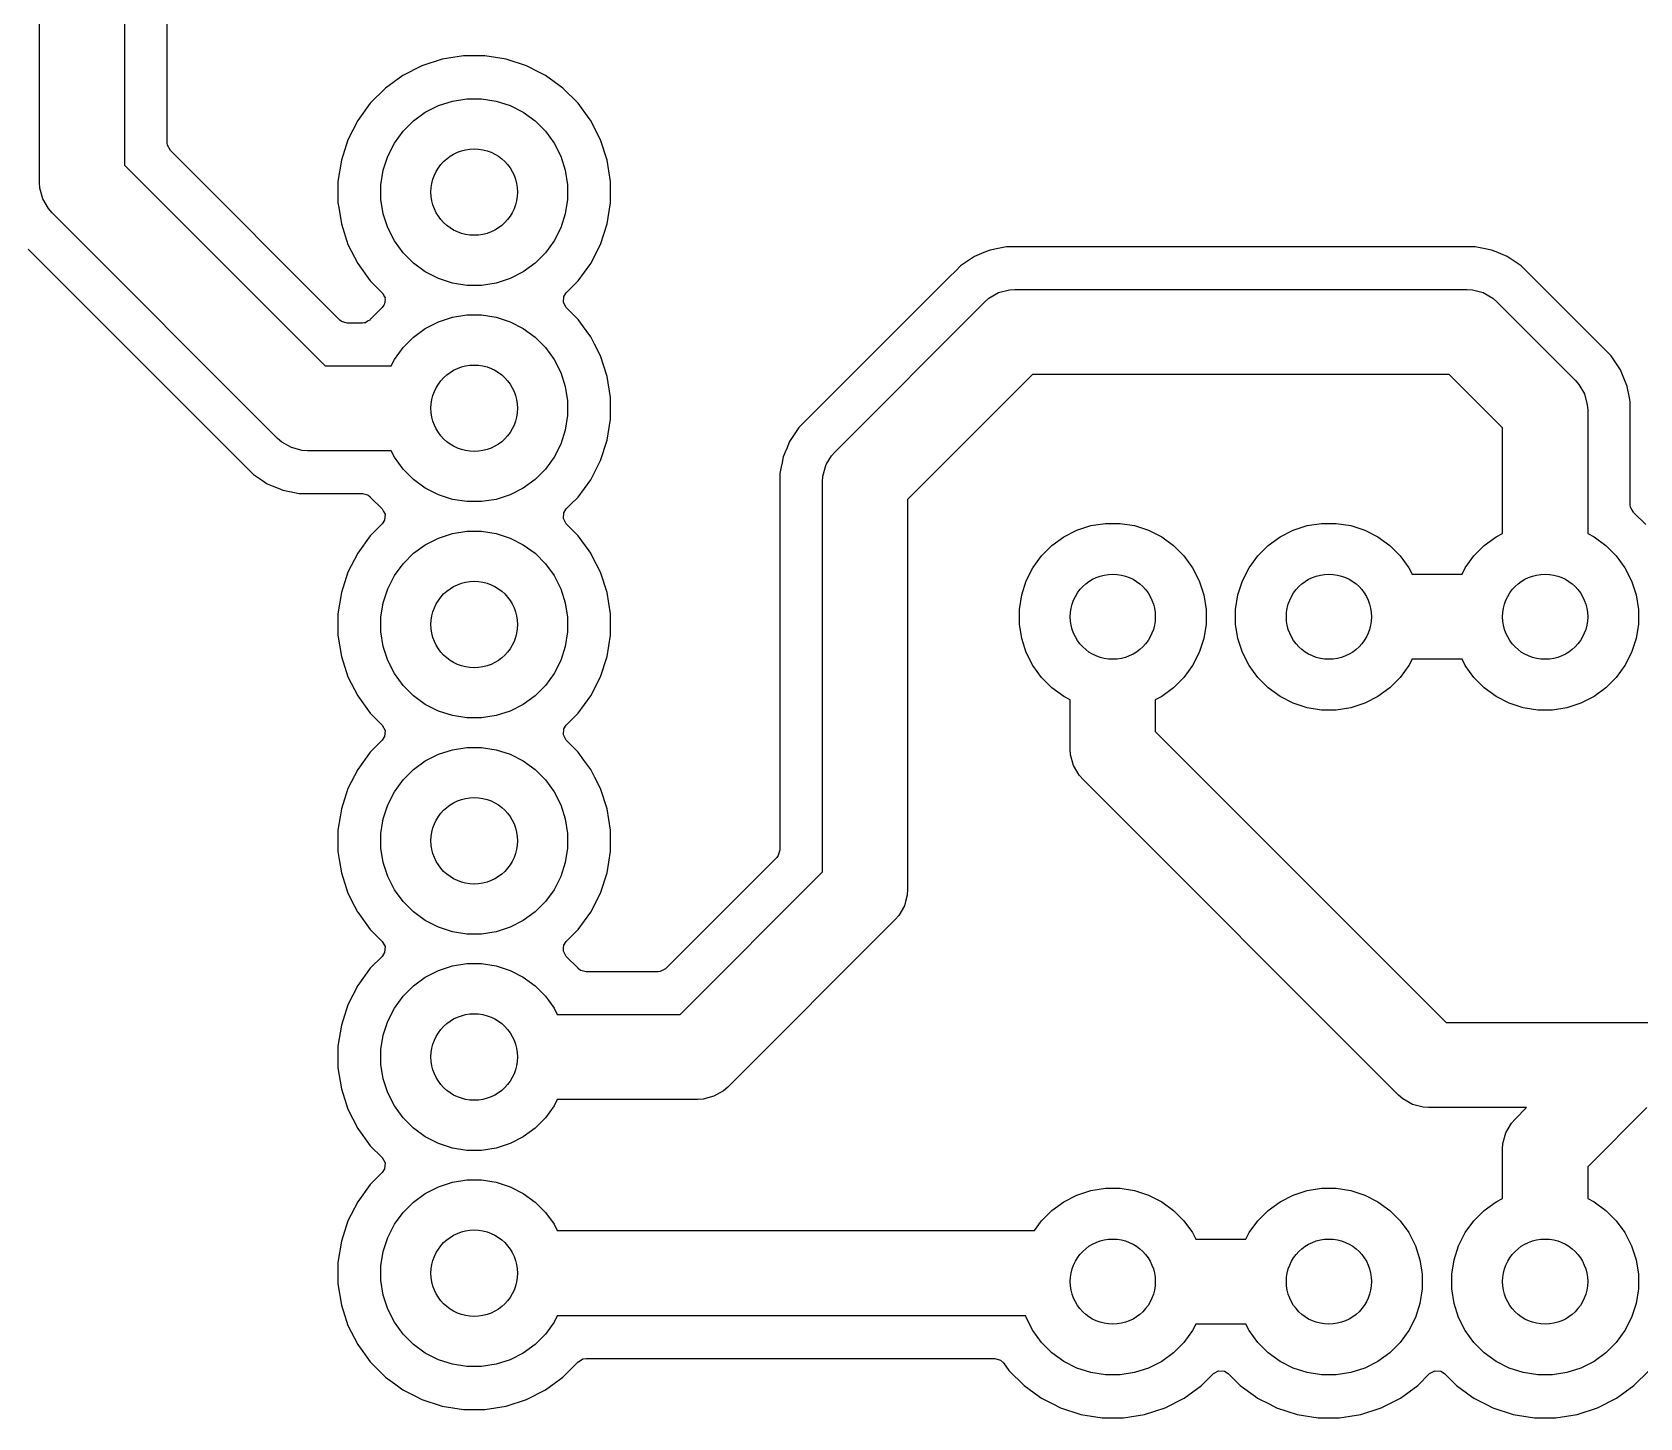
# Model space of a CAD drawing. Extents: x 10 to 287, y -200 to -10.
# Drawn here: x 160.03 to 178.92, y -121.08 to -104.8 of the extents above; entities that cross this region are included whole.
import ezdxf

# ---------------------------------------------------------------- set-up
doc = ezdxf.new("R2010")
doc.units = 0
doc.layers.add('BLACK', color=7, linetype='CONTINUOUS')

msp = doc.modelspace()

# ---------------------------------------------------------------- linework, layer by layer
at = {"layer": 'BLACK', "linetype": 'CONTINUOUS'}
for p, q in [((161.6205, -106.101098), (161.6205, -99.582662)), ((161.12, -100.29688), (161.12, -106.359774)), ((160.12, -106.56688), (160.12, -100.80688)), ((164.612616, -105.19364), (164.388151, -105.308012)), ((164.852214, -105.11579), (164.612616, -105.19364)), ((164.976626, -105.096085), (164.852214, -105.11579)), ((165.101038, -105.07638), (164.976626, -105.096085)), ((165.352962, -105.07638), (165.101038, -105.07638)), ((165.601785, -105.11579), (165.352962, -105.07638)), ((165.841383, -105.19364), (165.601785, -105.11579)), ((165.995747, -105.272293), (165.841383, -105.19364)), ((164.388151, -105.308012), (164.18435, -105.456081)), ((166.065845, -105.30801), (165.995747, -105.272293)), ((166.065847, -105.308011), (166.065845, -105.30801)), ((166.065848, -105.308012), (166.065847, -105.308011)), ((166.269649, -105.456081), (166.065848, -105.308012)), ((164.184345, -105.456085), (164.006205, -105.634225)), ((164.18435, -105.456081), (164.184345, -105.456085)), ((164.97021, -105.607273), (165.140695, -105.580271)), ((165.140695, -105.580271), (165.313305, -105.580271)), ((165.313305, -105.580271), (165.48379, -105.607273)), ((166.269654, -105.456085), (166.269649, -105.456081)), ((166.447794, -105.634225), (166.269654, -105.456085)), ((164.006201, -105.63423), (163.858132, -105.838031)), ((164.006205, -105.634225), (164.006201, -105.63423)), ((164.512607, -105.840433), (164.652252, -105.738976)), ((164.652252, -105.738976), (164.806048, -105.660613)), ((164.806048, -105.660613), (164.97021, -105.607273)), ((165.48379, -105.607273), (165.647952, -105.660613)), ((165.647952, -105.660613), (165.801748, -105.738976)), ((165.801748, -105.738976), (165.941393, -105.840433)), ((166.447798, -105.63423), (166.447794, -105.634225)), ((166.576952, -105.811997), (166.447798, -105.63423)), ((163.858132, -105.838031), (163.74376, -106.062496)), ((164.289096, -106.102132), (164.390553, -105.962487)), ((164.390553, -105.962487), (164.512607, -105.840433)), ((165.941393, -105.840433), (166.063447, -105.962487)), ((166.063447, -105.962487), (166.164904, -106.102132)), ((166.59587, -105.838035), (166.576952, -105.811997)), ((166.668747, -105.981064), (166.59587, -105.838035)), ((161.623334, -106.127456), (161.6205, -106.101098)), ((161.656819, -106.188779), (161.623334, -106.127456)), ((163.74376, -106.062496), (163.66591, -106.302094)), ((164.210733, -106.255928), (164.289096, -106.102132)), ((166.164904, -106.102132), (166.243267, -106.255928)), ((166.710239, -106.062496), (166.668747, -105.981064)), ((166.710239, -106.062498), (166.710239, -106.062496)), ((166.710241, -106.062501), (166.710239, -106.062498)), ((166.78809, -106.302095), (166.710241, -106.062501)), ((163.648101, -108.180061), (161.656819, -106.188779)), ((163.66591, -106.302095), (163.6265, -106.550918)), ((163.66591, -106.302094), (163.66591, -106.302095)), ((164.157393, -106.42009), (164.210733, -106.255928)), ((166.243267, -106.255928), (166.296607, -106.42009)), ((166.8275, -106.550918), (166.78809, -106.302095)), ((161.12, -106.359774), (163.477106, -108.71688)), ((164.130391, -106.590575), (164.157393, -106.42009)), ((166.296607, -106.42009), (166.323609, -106.590575)), ((160.124277, -106.632127), (160.12, -106.56688)), ((160.124277, -106.632143), (160.124277, -106.632127)), ((160.15806, -106.758222), (160.124277, -106.632143)), ((163.6265, -106.550918), (163.6265, -106.802842)), ((164.130391, -106.763185), (164.130391, -106.590575)), ((166.323609, -106.590575), (166.323609, -106.763185)), ((166.8275, -106.802842), (166.8275, -106.550918)), ((160.223323, -106.871261), (160.15806, -106.758222)), ((160.223338, -106.871276), (160.223323, -106.871261)), ((160.266447, -106.920433), (160.223338, -106.871276)), ((163.6265, -106.802842), (163.63535, -106.858719)), ((163.63535, -106.858719), (163.66591, -107.051665)), ((164.157393, -106.93367), (164.130391, -106.763185)), ((166.323609, -106.763185), (166.296607, -106.93367)), ((166.78809, -107.051665), (166.8275, -106.802842)), ((162.916447, -109.570433), (160.266447, -106.920433)), ((163.66591, -107.051665), (163.74376, -107.291263)), ((164.210733, -107.097832), (164.157393, -106.93367)), ((164.289096, -107.251628), (164.210733, -107.097832)), ((166.243267, -107.097832), (166.164904, -107.251628)), ((166.296607, -106.93367), (166.243267, -107.097832)), ((166.710241, -107.291259), (166.78809, -107.051665)), ((163.74376, -107.291263), (163.858132, -107.515728)), ((164.390553, -107.391273), (164.289096, -107.251628)), ((166.164904, -107.251628), (166.063447, -107.391273)), ((166.59587, -107.515725), (166.710241, -107.291259)), ((159.986559, -107.348359), (162.489735, -109.851535)), ((164.512607, -107.513327), (164.390553, -107.391273)), ((166.063447, -107.391273), (165.941393, -107.513327)), ((171.106079, -107.433371), (170.942219, -107.542859)), ((171.106089, -107.433366), (171.106079, -107.433371)), ((171.189315, -107.398892), (171.106089, -107.433366)), ((171.234834, -107.380038), (171.189315, -107.398892)), ((171.288161, -107.357949), (171.234834, -107.380037)), ((171.234834, -107.380037), (171.234834, -107.380038)), ((171.288167, -107.357947), (171.288161, -107.357949)), ((171.384812, -107.338724), (171.288167, -107.357947)), ((171.481455, -107.3195), (171.384812, -107.338724)), ((171.481459, -107.3195), (171.481455, -107.3195)), ((176.988541, -107.3195), (171.481459, -107.3195)), ((176.988544, -107.3195), (176.988541, -107.3195)), ((177.085188, -107.338724), (176.988544, -107.3195)), ((177.181828, -107.357946), (177.085188, -107.338724)), ((177.181832, -107.357948), (177.181828, -107.357946)), ((177.181836, -107.357949), (177.181832, -107.357948)), ((177.235165, -107.380038), (177.181836, -107.357949)), ((177.291315, -107.403296), (177.235165, -107.380038)), ((177.363911, -107.433366), (177.291315, -107.403296)), ((177.36392, -107.433371), (177.363911, -107.433366)), ((177.52778, -107.542859), (177.36392, -107.433371)), ((163.858132, -107.515728), (164.006201, -107.719529)), ((164.652252, -107.614784), (164.512607, -107.513327)), ((164.806048, -107.693147), (164.652252, -107.614784)), ((165.801748, -107.614784), (165.647952, -107.693147)), ((165.941393, -107.513327), (165.801748, -107.614784)), ((166.447793, -107.719536), (166.59587, -107.515725)), ((170.888699, -107.59638), (170.802861, -107.682218)), ((170.942219, -107.542859), (170.888699, -107.59638)), ((177.527781, -107.54286), (177.52778, -107.542859)), ((177.527782, -107.542861), (177.527781, -107.54286)), ((177.667139, -107.682218), (177.527782, -107.542861)), ((164.006201, -107.719529), (164.006205, -107.719534)), ((164.006205, -107.719534), (164.14587, -107.859199)), ((164.14587, -107.859199), (164.150171, -107.867077)), ((164.97021, -107.746487), (164.806048, -107.693147)), ((165.140695, -107.773489), (164.97021, -107.746487)), ((165.313305, -107.773489), (165.140695, -107.773489)), ((165.48379, -107.746487), (165.313305, -107.773489)), ((165.647952, -107.693147), (165.48379, -107.746487)), ((166.279629, -107.903546), (166.30813, -107.859199)), ((166.30813, -107.859199), (166.376095, -107.791234)), ((166.376095, -107.791234), (166.447793, -107.719536)), ((170.802858, -107.682221), (169.182221, -109.302858)), ((170.802861, -107.682218), (170.802858, -107.682221)), ((171.275619, -107.923323), (171.388658, -107.85806)), ((171.388658, -107.85806), (171.514737, -107.824277)), ((171.514737, -107.824277), (171.514752, -107.824277)), ((171.514752, -107.824277), (171.58, -107.82)), ((171.58, -107.82), (176.89, -107.82)), ((176.89, -107.82), (176.955248, -107.824277)), ((176.955248, -107.824277), (176.955263, -107.824277)), ((176.955263, -107.824277), (177.081342, -107.85806)), ((177.081342, -107.85806), (177.194381, -107.923323)), ((177.667139, -107.682219), (177.667139, -107.682218)), ((177.674206, -107.689286), (177.667139, -107.682219)), ((177.674208, -107.689288), (177.674206, -107.689285)), ((177.674206, -107.689285), (177.674206, -107.689286)), ((178.447781, -108.46286), (177.674208, -107.689288)), ((164.145975, -108.034456), (164.006207, -108.174224)), ((164.146135, -108.034205), (164.145975, -108.034456)), ((164.167092, -108.006176), (164.146135, -108.034205)), ((164.150171, -107.867077), (164.157367, -107.87245)), ((164.157367, -107.87245), (164.166657, -107.897268)), ((164.166657, -107.897268), (164.179355, -107.920522)), ((164.168599, -107.999206), (164.167092, -108.006176)), ((164.174371, -107.990214), (164.168599, -107.999206)), ((164.176261, -107.96378), (164.174371, -107.990214)), ((164.181862, -107.937885), (164.176261, -107.96378)), ((164.179355, -107.920522), (164.178714, -107.929477)), ((164.178714, -107.929477), (164.181862, -107.937885)), ((166.274645, -107.973238), (166.279629, -107.903546)), ((166.30813, -108.034561), (166.274645, -107.973238)), ((166.447794, -108.174225), (166.30813, -108.034561)), ((169.466447, -109.726447), (171.226447, -107.966447)), ((171.226447, -107.966447), (171.275603, -107.923338)), ((171.275603, -107.923338), (171.275619, -107.923323)), ((177.194381, -107.923323), (177.194396, -107.923338)), ((177.194396, -107.923338), (177.243553, -107.966447)), ((177.243553, -107.966447), (178.163553, -108.886446)), ((163.668743, -108.196695), (163.648101, -108.180061)), ((163.735782, -108.21638), (163.668743, -108.196695)), ((163.913038, -108.21638), (163.735782, -108.21638)), ((163.934759, -108.213177), (163.913038, -108.21638)), ((163.939542, -108.213514), (163.934759, -108.213177)), ((163.942143, -108.212089), (163.939542, -108.213514)), ((163.94882, -108.211105), (163.942143, -108.212089)), ((163.974219, -108.194524), (163.94882, -108.211105)), ((164.000824, -108.179956), (163.974219, -108.194524)), ((164.005308, -108.17546), (164.000824, -108.179956)), ((164.006207, -108.174224), (164.005308, -108.17546)), ((164.652252, -108.278976), (164.806048, -108.200613)), ((164.806048, -108.200613), (164.97021, -108.147273)), ((164.97021, -108.147273), (165.140695, -108.120271)), ((165.140695, -108.120271), (165.313305, -108.120271)), ((165.313305, -108.120271), (165.48379, -108.147273)), ((165.48379, -108.147273), (165.647952, -108.200613)), ((165.647952, -108.200613), (165.801748, -108.278976)), ((166.447798, -108.17423), (166.447794, -108.174225)), ((166.541624, -108.303371), (166.447798, -108.17423)), ((164.390553, -108.502487), (164.512607, -108.380433)), ((164.512607, -108.380433), (164.652252, -108.278976)), ((165.801748, -108.278976), (165.941393, -108.380433)), ((165.941393, -108.380433), (166.063447, -108.502487)), ((166.59587, -108.378035), (166.541624, -108.303371)), ((166.63909, -108.46286), (166.59587, -108.378035)), ((164.289096, -108.642132), (164.390553, -108.502487)), ((166.063447, -108.502487), (166.164904, -108.642132)), ((166.710239, -108.602496), (166.63909, -108.46286)), ((166.710239, -108.602498), (166.710239, -108.602496)), ((166.710241, -108.602501), (166.710239, -108.602498)), ((166.78809, -108.842095), (166.710241, -108.602501)), ((178.447782, -108.462861), (178.447781, -108.46286)), ((178.567417, -108.582496), (178.447782, -108.462861)), ((178.58714, -108.602219), (178.567417, -108.582496)), ((178.696628, -108.766079), (178.58714, -108.602219)), ((163.477106, -108.71688), (164.25101, -108.71688)), ((164.25101, -108.71688), (164.289096, -108.642132)), ((166.164904, -108.642132), (166.243267, -108.795928)), ((166.243267, -108.795928), (166.296607, -108.96009)), ((178.696631, -108.766085), (178.696628, -108.766079)), ((178.696632, -108.766086), (178.696631, -108.766085)), ((178.728116, -108.842095), (178.696632, -108.766086)), ((166.296607, -108.96009), (166.323609, -109.130575)), ((166.8275, -109.090918), (166.78809, -108.842095)), ((171.787106, -108.82), (170.32, -110.287106)), ((176.682894, -108.82), (171.787106, -108.82)), ((177.31, -109.447106), (176.682894, -108.82)), ((178.163553, -108.886446), (178.206668, -108.93561)), ((178.206668, -108.93561), (178.206677, -108.935619)), ((178.206677, -108.935619), (178.27194, -109.048658)), ((178.772051, -108.948164), (178.728116, -108.842095)), ((178.774563, -108.960794), (178.772051, -108.948164)), ((178.801067, -109.094037), (178.774563, -108.960794)), ((166.323609, -109.130575), (166.323609, -109.303185)), ((166.8275, -109.342842), (166.8275, -109.090918)), ((178.27194, -109.048658), (178.305723, -109.174737)), ((178.305723, -109.174737), (178.305723, -109.174752)), ((178.305723, -109.174752), (178.31, -109.24)), ((178.801067, -109.094039), (178.801067, -109.094037)), ((178.8105, -109.141457), (178.801067, -109.094039)), ((178.8105, -110.351037), (178.8105, -109.141457)), ((166.323609, -109.303185), (166.296607, -109.47367)), ((166.78809, -109.591665), (166.8275, -109.342842)), ((169.144894, -109.340185), (169.042859, -109.442219)), ((169.182218, -109.302861), (169.144894, -109.340185)), ((169.182221, -109.302858), (169.182218, -109.302861)), ((178.31, -109.24), (178.31, -110.689009)), ((166.296607, -109.47367), (166.243267, -109.637832)), ((169.042859, -109.442219), (168.933371, -109.60608)), ((177.31, -110.689009), (177.31, -109.447106)), ((162.965603, -109.613541), (162.916447, -109.570433)), ((162.965619, -109.613557), (162.965603, -109.613541)), ((163.078658, -109.67882), (162.965619, -109.613557)), ((163.204737, -109.712603), (163.078658, -109.67882)), ((163.204752, -109.712603), (163.204737, -109.712603)), ((163.27, -109.71688), (163.204752, -109.712603)), ((164.25101, -109.71688), (163.27, -109.71688)), ((164.289096, -109.791628), (164.25101, -109.71688)), ((166.243267, -109.637832), (166.164904, -109.791628)), ((166.710241, -109.831259), (166.78809, -109.591665)), ((168.888705, -109.713914), (168.857949, -109.788164)), ((168.891165, -109.707974), (168.888705, -109.713914)), ((168.891168, -109.707965), (168.891165, -109.707974)), ((168.933366, -109.606089), (168.891168, -109.707965)), ((168.933371, -109.60608), (168.933366, -109.606089)), ((169.423338, -109.775603), (169.466447, -109.726447)), ((162.489735, -109.851535), (162.489764, -109.851566)), ((162.489764, -109.851566), (162.632217, -109.994019)), ((164.390553, -109.931273), (164.289096, -109.791628)), ((164.512607, -110.053327), (164.390553, -109.931273)), ((166.063447, -109.931273), (165.941393, -110.053327)), ((166.164904, -109.791628), (166.063447, -109.931273)), ((166.59587, -110.055725), (166.710241, -109.831259)), ((168.839, -109.883424), (168.8195, -109.981456)), ((168.839001, -109.883418), (168.839, -109.883424)), ((168.840123, -109.877781), (168.839001, -109.883418)), ((168.857949, -109.788164), (168.840123, -109.877781)), ((169.324277, -110.014737), (169.35806, -109.888658)), ((169.35806, -109.888658), (169.36434, -109.877781)), ((169.36434, -109.877781), (169.423323, -109.775619)), ((169.423323, -109.775619), (169.423338, -109.775603)), ((162.632217, -109.994019), (162.7377, -110.0645)), ((162.7377, -110.0645), (162.796086, -110.103512)), ((162.796086, -110.103512), (162.796088, -110.103513)), ((162.796088, -110.103513), (162.796092, -110.103515)), ((162.796092, -110.103515), (162.853608, -110.127338)), ((162.853608, -110.127338), (162.923722, -110.15638)), ((164.652252, -110.154784), (164.512607, -110.053327)), ((165.941393, -110.053327), (165.801748, -110.154784)), ((166.447793, -110.259536), (166.59587, -110.055725)), ((168.8195, -109.981456), (168.8195, -114.404217)), ((169.32, -110.08), (169.324277, -110.014752)), ((169.32, -114.662893), (169.32, -110.08)), ((169.324277, -110.014752), (169.324277, -110.014737)), ((162.923722, -110.15638), (162.978164, -110.178931)), ((162.978164, -110.178931), (163.055882, -110.19439)), ((163.055882, -110.19439), (163.061114, -110.19543)), ((163.061114, -110.19543), (163.061115, -110.195431)), ((163.061115, -110.195431), (163.171456, -110.21738)), ((163.171456, -110.21738), (163.171459, -110.21738)), ((163.171459, -110.21738), (163.17146, -110.21738)), ((163.17146, -110.21738), (163.36854, -110.21738)), ((163.36854, -110.21738), (163.913038, -110.21738)), ((163.913038, -110.21738), (163.942541, -110.226043)), ((163.942541, -110.226043), (163.972596, -110.232619)), ((163.972596, -110.232619), (163.976928, -110.23614)), ((163.976928, -110.23614), (163.980077, -110.237065)), ((163.980077, -110.237065), (164.000824, -110.253804)), ((164.000824, -110.253804), (164.005308, -110.258299)), ((164.005308, -110.258299), (164.006207, -110.259536)), ((164.006207, -110.259536), (164.14587, -110.399199)), ((164.806048, -110.233147), (164.652252, -110.154784)), ((164.97021, -110.286487), (164.806048, -110.233147)), ((165.140695, -110.313489), (164.97021, -110.286487)), ((165.313305, -110.313489), (165.140695, -110.313489)), ((165.48379, -110.286487), (165.313305, -110.313489)), ((165.647952, -110.233147), (165.48379, -110.286487)), ((165.801748, -110.154784), (165.647952, -110.233147)), ((166.356292, -110.351037), (166.447793, -110.259536)), ((170.32, -110.287106), (170.32, -114.87)), ((164.14587, -110.399199), (164.145975, -110.399304)), ((164.145975, -110.399304), (164.162767, -110.430143)), ((164.162767, -110.430143), (164.179355, -110.460522)), ((164.176843, -110.495638), (164.174371, -110.530214)), ((164.179387, -110.460667), (164.176843, -110.495638)), ((164.179355, -110.460522), (164.179349, -110.460598)), ((164.179349, -110.460598), (164.179387, -110.460667)), ((166.274645, -110.513238), (166.279629, -110.443546)), ((166.279629, -110.443546), (166.30813, -110.399199)), ((166.30813, -110.399199), (166.356292, -110.351037)), ((178.813702, -110.372759), (178.8105, -110.351037)), ((178.813366, -110.377541), (178.813702, -110.372759)), ((178.81479, -110.380142), (178.813366, -110.377541)), ((178.815774, -110.386815), (178.81479, -110.380142)), ((178.832355, -110.412218), (178.815774, -110.386815)), ((178.846924, -110.438823), (178.832355, -110.412218)), ((178.851422, -110.44331), (178.846924, -110.438823)), ((178.852656, -110.444207), (178.851422, -110.44331)), ((178.992007, -110.583558), (178.852656, -110.444207)), ((164.14587, -110.574561), (164.006205, -110.714225)), ((164.174059, -110.530699), (164.14587, -110.574561)), ((164.174319, -110.530353), (164.174059, -110.530699)), ((164.174323, -110.530287), (164.174319, -110.530353)), ((164.174371, -110.530214), (164.174323, -110.530287)), ((164.806048, -110.740613), (164.97021, -110.687273)), ((164.97021, -110.687273), (165.140695, -110.660271)), ((165.140695, -110.660271), (165.313305, -110.660271)), ((165.313305, -110.660271), (165.48379, -110.687273)), ((165.48379, -110.687273), (165.647952, -110.740613)), ((166.30813, -110.574561), (166.274645, -110.513238)), ((166.447794, -110.714225), (166.30813, -110.574561)), ((172.155252, -110.727096), (172.309048, -110.648733)), ((172.309048, -110.648733), (172.47321, -110.595393)), ((172.47321, -110.595393), (172.643695, -110.568391)), ((172.643695, -110.568391), (172.816305, -110.568391)), ((172.816305, -110.568391), (172.98679, -110.595393)), ((172.98679, -110.595393), (173.150952, -110.648733)), ((173.150952, -110.648733), (173.304748, -110.727096)), ((174.695252, -110.727096), (174.849048, -110.648733)), ((174.849048, -110.648733), (175.01321, -110.595393)), ((175.01321, -110.595393), (175.183695, -110.568391)), ((175.183695, -110.568391), (175.356305, -110.568391)), ((175.356305, -110.568391), (175.52679, -110.595393)), ((175.52679, -110.595393), (175.690952, -110.648733)), ((175.690952, -110.648733), (175.844748, -110.727096)), ((177.235252, -110.727096), (177.31, -110.689009)), ((178.31, -110.689009), (178.384748, -110.727096)), ((164.006201, -110.71423), (163.858132, -110.918031)), ((164.006205, -110.714225), (164.006201, -110.71423)), ((164.512607, -110.920433), (164.652252, -110.818976)), ((164.652252, -110.818976), (164.806048, -110.740613)), ((165.647952, -110.740613), (165.801748, -110.818976)), ((165.801748, -110.818976), (165.941393, -110.920433)), ((166.447798, -110.71423), (166.447794, -110.714225)), ((166.576952, -110.891997), (166.447798, -110.71423)), ((171.893553, -110.950607), (172.015607, -110.828553)), ((172.015607, -110.828553), (172.155252, -110.727096)), ((173.304748, -110.727096), (173.444393, -110.828553)), ((173.444393, -110.828553), (173.566447, -110.950607)), ((174.433553, -110.950607), (174.555607, -110.828553)), ((174.555607, -110.828553), (174.695252, -110.727096)), ((175.844748, -110.727096), (175.984393, -110.828553)), ((175.984393, -110.828553), (176.106447, -110.950607)), ((176.973553, -110.950607), (177.095607, -110.828553)), ((177.095607, -110.828553), (177.235252, -110.727096)), ((178.384748, -110.727096), (178.524393, -110.828553)), ((178.524393, -110.828553), (178.646447, -110.950607)), ((163.858132, -110.918031), (163.74376, -111.142496)), ((164.289096, -111.182132), (164.390553, -111.042487)), ((164.390553, -111.042487), (164.512607, -110.920433)), ((165.941393, -110.920433), (166.063447, -111.042487)), ((166.063447, -111.042487), (166.164904, -111.182132)), ((166.59587, -110.918035), (166.576952, -110.891997)), ((166.622575, -110.970447), (166.59587, -110.918035)), ((166.710239, -111.142496), (166.622575, -110.970447)), ((171.792096, -111.090252), (171.893553, -110.950607)), ((173.566447, -110.950607), (173.667904, -111.090252)), ((174.332096, -111.090252), (174.433553, -110.950607)), ((176.106447, -110.950607), (176.207904, -111.090252)), ((176.872096, -111.090252), (176.973553, -110.950607)), ((178.646447, -110.950607), (178.747904, -111.090252)), ((163.74376, -111.142496), (163.66591, -111.382094)), ((164.210733, -111.335928), (164.289096, -111.182132)), ((166.164904, -111.182132), (166.243267, -111.335928)), ((166.710239, -111.142498), (166.710239, -111.142496)), ((166.710241, -111.142501), (166.710239, -111.142498)), ((166.78809, -111.382095), (166.710241, -111.142501)), ((171.660393, -111.40821), (171.713733, -111.244048)), ((171.713733, -111.244048), (171.792096, -111.090252)), ((173.667904, -111.090252), (173.746267, -111.244048)), ((173.746267, -111.244048), (173.799607, -111.40821)), ((174.200393, -111.40821), (174.253733, -111.244048)), ((174.253733, -111.244048), (174.332096, -111.090252)), ((176.207904, -111.090252), (176.24599, -111.165)), ((176.24599, -111.165), (176.83401, -111.165)), ((176.83401, -111.165), (176.872096, -111.090252)), ((178.747904, -111.090252), (178.826267, -111.244048)), ((178.826267, -111.244048), (178.879607, -111.40821)), ((163.66591, -111.382094), (163.6265, -111.630918)), ((164.157393, -111.50009), (164.210733, -111.335928)), ((166.243267, -111.335928), (166.296607, -111.50009)), ((166.8275, -111.630918), (166.78809, -111.382095)), ((171.633391, -111.578695), (171.660393, -111.40821)), ((173.799607, -111.40821), (173.826609, -111.578695)), ((174.173391, -111.578695), (174.200393, -111.40821)), ((178.879607, -111.40821), (178.906609, -111.578695)), ((163.6265, -111.630918), (163.6265, -111.882841)), ((164.130391, -111.670575), (164.157393, -111.50009)), ((166.296607, -111.50009), (166.323609, -111.670575)), ((166.8275, -111.882842), (166.8275, -111.630918)), ((171.633391, -111.751305), (171.633391, -111.578695)), ((173.826609, -111.578695), (173.826609, -111.751305)), ((174.173391, -111.751305), (174.173391, -111.578695)), ((178.906609, -111.578695), (178.906609, -111.751305)), ((164.130391, -111.843185), (164.130391, -111.670575)), ((166.323609, -111.670575), (166.323609, -111.843185)), ((171.660393, -111.92179), (171.633391, -111.751305)), ((173.826609, -111.751305), (173.799607, -111.92179)), ((174.200393, -111.92179), (174.173391, -111.751305)), ((178.906609, -111.751305), (178.879607, -111.92179)), ((163.6265, -111.882841), (163.66591, -112.131665)), ((164.157393, -112.01367), (164.130391, -111.843185)), ((164.210733, -112.177832), (164.157393, -112.01367)), ((166.296607, -112.01367), (166.243267, -112.177832)), ((166.323609, -111.843185), (166.296607, -112.01367)), ((166.78809, -112.131665), (166.8275, -111.882842)), ((171.713733, -112.085952), (171.660393, -111.92179)), ((173.799607, -111.92179), (173.746267, -112.085952)), ((174.253733, -112.085952), (174.200393, -111.92179)), ((178.879607, -111.92179), (178.826267, -112.085952)), ((163.66591, -112.131665), (163.74376, -112.371263)), ((164.289096, -112.331628), (164.210733, -112.177832)), ((166.243267, -112.177832), (166.164904, -112.331628)), ((166.710241, -112.371259), (166.78809, -112.131665)), ((171.792096, -112.239748), (171.713733, -112.085952)), ((173.746267, -112.085952), (173.667904, -112.239748)), ((174.332096, -112.239748), (174.253733, -112.085952)), ((176.24599, -112.165), (176.207904, -112.239748)), ((176.83401, -112.165), (176.24599, -112.165)), ((176.872096, -112.239748), (176.83401, -112.165)), ((178.826267, -112.085952), (178.747904, -112.239748)), ((163.74376, -112.371263), (163.858132, -112.595728)), ((164.390553, -112.471273), (164.289096, -112.331628)), ((166.164904, -112.331628), (166.063447, -112.471273)), ((166.59587, -112.595725), (166.710241, -112.371259)), ((171.893553, -112.379393), (171.792096, -112.239748)), ((172.015607, -112.501447), (171.893553, -112.379393)), ((173.566447, -112.379393), (173.444393, -112.501447)), ((173.667904, -112.239748), (173.566447, -112.379393)), ((174.433553, -112.379393), (174.332096, -112.239748)), ((174.555607, -112.501447), (174.433553, -112.379393)), ((176.106447, -112.379393), (175.984393, -112.501447)), ((176.207904, -112.239748), (176.106447, -112.379393)), ((176.973553, -112.379393), (176.872096, -112.239748)), ((177.095607, -112.501447), (176.973553, -112.379393)), ((178.646447, -112.379393), (178.524393, -112.501447)), ((178.747904, -112.239748), (178.646447, -112.379393)), ((164.512607, -112.593327), (164.390553, -112.471273)), ((166.063447, -112.471273), (165.941393, -112.593327)), ((172.155252, -112.602904), (172.015607, -112.501447)), ((173.444393, -112.501447), (173.304748, -112.602904)), ((174.695252, -112.602904), (174.555607, -112.501447)), ((175.984393, -112.501447), (175.844748, -112.602904)), ((177.235252, -112.602904), (177.095607, -112.501447)), ((178.524393, -112.501447), (178.384748, -112.602904)), ((163.858132, -112.595728), (164.006201, -112.799529)), ((164.652252, -112.694784), (164.512607, -112.593327)), ((164.806048, -112.773147), (164.652252, -112.694784)), ((164.97021, -112.826487), (164.806048, -112.773147)), ((165.647952, -112.773147), (165.48379, -112.826487)), ((165.801748, -112.694784), (165.647952, -112.773147)), ((165.941393, -112.593327), (165.801748, -112.694784)), ((166.447793, -112.799536), (166.59587, -112.595725)), ((172.23, -112.64099), (172.155252, -112.602904)), ((172.23, -113.220634), (172.23, -112.64099)), ((173.304748, -112.602904), (173.23, -112.64099)), ((173.23, -112.64099), (173.23, -113.013527)), ((174.849048, -112.681267), (174.695252, -112.602904)), ((175.01321, -112.734607), (174.849048, -112.681267)), ((175.183695, -112.761609), (175.01321, -112.734607)), ((175.356305, -112.761609), (175.183695, -112.761609)), ((175.52679, -112.734607), (175.356305, -112.761609)), ((175.690952, -112.681267), (175.52679, -112.734607)), ((175.844748, -112.602904), (175.690952, -112.681267)), ((177.389048, -112.681267), (177.235252, -112.602904)), ((177.55321, -112.734607), (177.389048, -112.681267)), ((177.723695, -112.761609), (177.55321, -112.734607)), ((177.896305, -112.761609), (177.723695, -112.761609)), ((178.06679, -112.734607), (177.896305, -112.761609)), ((178.230952, -112.681267), (178.06679, -112.734607)), ((178.384748, -112.602904), (178.230952, -112.681267)), ((164.006201, -112.799529), (164.006205, -112.799534)), ((164.006205, -112.799534), (164.14587, -112.939199)), ((164.14587, -112.939199), (164.179355, -113.000522)), ((165.140695, -112.853489), (164.97021, -112.826487)), ((165.313305, -112.853489), (165.140695, -112.853489)), ((165.48379, -112.826487), (165.313305, -112.853489)), ((166.279629, -112.983546), (166.30813, -112.939199)), ((166.30813, -112.939199), (166.361536, -112.885793)), ((166.361536, -112.885793), (166.447793, -112.799536)), ((164.14587, -113.114561), (164.006205, -113.254225)), ((164.174371, -113.070214), (164.14587, -113.114561)), ((164.179355, -113.000522), (164.174371, -113.070214)), ((166.274645, -113.053238), (166.279629, -112.983546)), ((166.30813, -113.114561), (166.274645, -113.053238)), ((166.447794, -113.254225), (166.30813, -113.114561)), ((173.23, -113.013527), (176.648353, -116.43188)), ((164.006201, -113.25423), (163.858132, -113.458031)), ((164.006205, -113.254225), (164.006201, -113.25423)), ((164.652252, -113.358976), (164.806048, -113.280613)), ((164.806048, -113.280613), (164.97021, -113.227273)), ((164.97021, -113.227273), (165.140695, -113.200271)), ((165.140695, -113.200271), (165.313305, -113.200271)), ((165.313305, -113.200271), (165.48379, -113.227273)), ((165.48379, -113.227273), (165.647952, -113.280613)), ((165.647952, -113.280613), (165.801748, -113.358976)), ((166.447798, -113.25423), (166.447794, -113.254225)), ((166.516819, -113.34923), (166.447798, -113.25423)), ((172.234277, -113.285881), (172.23, -113.220634)), ((172.234277, -113.285897), (172.234277, -113.285881)), ((172.26806, -113.411976), (172.234277, -113.285897)), ((163.858132, -113.458031), (163.74376, -113.682496)), ((164.390553, -113.582487), (164.512607, -113.460433)), ((164.512607, -113.460433), (164.652252, -113.358976)), ((165.801748, -113.358976), (165.941393, -113.460433)), ((165.941393, -113.460433), (166.063447, -113.582487)), ((166.59587, -113.458035), (166.516819, -113.34923)), ((166.644275, -113.553035), (166.59587, -113.458035)), ((172.333323, -113.525015), (172.26806, -113.411976)), ((172.333338, -113.52503), (172.333323, -113.525015)), ((172.376447, -113.574187), (172.333338, -113.52503)), ((163.74376, -113.682496), (163.66591, -113.922094)), ((164.289096, -113.722132), (164.390553, -113.582487)), ((166.063447, -113.582487), (166.164904, -113.722132)), ((166.710239, -113.682496), (166.644275, -113.553035)), ((166.710239, -113.682498), (166.710239, -113.682496)), ((166.710241, -113.682501), (166.710239, -113.682498)), ((166.78809, -113.922095), (166.710241, -113.682501)), ((176.087692, -117.285433), (172.376447, -113.574187)), ((164.157393, -114.04009), (164.210733, -113.875928)), ((164.210733, -113.875928), (164.289096, -113.722132)), ((166.164904, -113.722132), (166.243267, -113.875928)), ((166.243267, -113.875928), (166.296607, -114.04009)), ((163.650863, -114.017095), (163.6265, -114.170918)), ((163.66591, -113.922094), (163.650863, -114.017095)), ((164.130391, -114.210575), (164.157393, -114.04009)), ((166.296607, -114.04009), (166.323609, -114.210575)), ((166.8275, -114.170918), (166.78809, -113.922095)), ((163.6265, -114.170918), (163.6265, -114.422842)), ((164.130391, -114.383185), (164.130391, -114.210575)), ((166.323609, -114.210575), (166.323609, -114.383185)), ((166.8275, -114.422842), (166.8275, -114.170918)), ((163.6265, -114.422842), (163.641547, -114.517842)), ((164.157393, -114.55367), (164.130391, -114.383185)), ((166.323609, -114.383185), (166.296607, -114.55367)), ((166.78809, -114.671665), (166.8275, -114.422842)), ((168.799815, -114.471256), (168.783181, -114.491898)), ((168.8195, -114.404217), (168.799815, -114.471256)), ((163.641547, -114.517842), (163.66591, -114.671665)), ((164.210733, -114.717832), (164.157393, -114.55367)), ((166.296607, -114.55367), (166.243267, -114.717832)), ((168.783181, -114.491898), (167.475019, -115.800061)), ((163.66591, -114.671665), (163.74376, -114.911263)), ((164.289096, -114.871628), (164.210733, -114.717832)), ((166.243267, -114.717832), (166.164904, -114.871628)), ((166.710241, -114.911259), (166.78809, -114.671665)), ((167.646014, -116.33688), (169.32, -114.662893)), ((163.74376, -114.911263), (163.822413, -115.065627)), ((164.390553, -115.011273), (164.289096, -114.871628)), ((164.512607, -115.133327), (164.390553, -115.011273)), ((166.063447, -115.011273), (165.941393, -115.133327)), ((166.164904, -114.871628), (166.063447, -115.011273)), ((166.59587, -115.135725), (166.710241, -114.911259)), ((170.295356, -115.011273), (170.28194, -115.061342)), ((170.315723, -114.935263), (170.295356, -115.011273)), ((170.32, -114.87), (170.315723, -114.935247)), ((170.315723, -114.935247), (170.315723, -114.935263)), ((163.822413, -115.065627), (163.856789, -115.133094)), ((163.856789, -115.133094), (163.858132, -115.135728)), ((163.858132, -115.135728), (164.006201, -115.339529)), ((164.652252, -115.234784), (164.512607, -115.133327)), ((165.941393, -115.133327), (165.801748, -115.234784)), ((166.447793, -115.339536), (166.59587, -115.135725)), ((170.173553, -115.223554), (168.206673, -117.190433)), ((170.216668, -115.174389), (170.173553, -115.223554)), ((170.216677, -115.174381), (170.216668, -115.174389)), ((170.28194, -115.061342), (170.216677, -115.174381)), ((164.006201, -115.339529), (164.006205, -115.339534)), ((164.006205, -115.339534), (164.14587, -115.479199)), ((164.806048, -115.313147), (164.652252, -115.234784)), ((164.97021, -115.366487), (164.806048, -115.313147)), ((165.140695, -115.393489), (164.97021, -115.366487)), ((165.313305, -115.393489), (165.140695, -115.393489)), ((165.48379, -115.366487), (165.313305, -115.393489)), ((165.647952, -115.313147), (165.48379, -115.366487)), ((165.801748, -115.234784), (165.647952, -115.313147)), ((166.3528, -115.434529), (166.447793, -115.339536)), ((164.14587, -115.479199), (164.179355, -115.540522)), ((164.179355, -115.540522), (164.174371, -115.610214)), ((166.274613, -115.593093), (166.277156, -115.558121)), ((166.27465, -115.593161), (166.274613, -115.593093)), ((166.274645, -115.593238), (166.27465, -115.593161)), ((166.291232, -115.623616), (166.274645, -115.593238)), ((166.277156, -115.558121), (166.279629, -115.523546)), ((166.279629, -115.523546), (166.279676, -115.523472)), ((166.279676, -115.523472), (166.279681, -115.523407)), ((166.279681, -115.523407), (166.27994, -115.52306)), ((166.27994, -115.52306), (166.30813, -115.479199)), ((166.30813, -115.479199), (166.3528, -115.434529)), ((164.006201, -115.79423), (163.858132, -115.998031)), ((164.006205, -115.794225), (164.006201, -115.79423)), ((164.14587, -115.654561), (164.006205, -115.794225)), ((164.174371, -115.610214), (164.14587, -115.654561)), ((164.806048, -115.820613), (164.97021, -115.767273)), ((164.97021, -115.767273), (165.140695, -115.740271)), ((165.140695, -115.740271), (165.313305, -115.740271)), ((165.313305, -115.740271), (165.48379, -115.767273)), ((165.48379, -115.767273), (165.647952, -115.820613)), ((166.308025, -115.654456), (166.291232, -115.623616)), ((166.447793, -115.794224), (166.308025, -115.654456)), ((166.448691, -115.79546), (166.447793, -115.794224)), ((166.453176, -115.799956), (166.448691, -115.79546)), ((164.512607, -116.000433), (164.652252, -115.898976)), ((164.652252, -115.898976), (164.806048, -115.820613)), ((165.647952, -115.820613), (165.801748, -115.898976)), ((165.801748, -115.898976), (165.941393, -116.000433)), ((166.473923, -115.816695), (166.453176, -115.799956)), ((166.477071, -115.817619), (166.473923, -115.816695)), ((166.481404, -115.821141), (166.477071, -115.817619)), ((166.511458, -115.827716), (166.481404, -115.821141)), ((166.540962, -115.83638), (166.511458, -115.827716)), ((167.387338, -115.83638), (166.540962, -115.83638)), ((167.413696, -115.833546), (167.387338, -115.83638)), ((167.475019, -115.800061), (167.413696, -115.833546)), ((163.858132, -115.998031), (163.74376, -116.222496)), ((164.289096, -116.262132), (164.390553, -116.122487)), ((164.390553, -116.122487), (164.512607, -116.000433)), ((165.941393, -116.000433), (166.063447, -116.122487)), ((166.063447, -116.122487), (166.164904, -116.262132)), ((163.74376, -116.222496), (163.66591, -116.462094)), ((164.210733, -116.415928), (164.289096, -116.262132)), ((166.164904, -116.262132), (166.20299, -116.33688)), ((166.20299, -116.33688), (167.646014, -116.33688)), ((163.66591, -116.462094), (163.6265, -116.710918)), ((164.157393, -116.58009), (164.210733, -116.415928)), ((176.648353, -116.43188), (178.797486, -116.43188)), ((178.797486, -116.43188), (188.01401, -116.43188)), ((163.6265, -116.710918), (163.6265, -116.962841)), ((164.130391, -116.750575), (164.157393, -116.58009)), ((164.130391, -116.923185), (164.130391, -116.750575)), ((164.157393, -117.09367), (164.130391, -116.923185)), ((163.6265, -116.962841), (163.66591, -117.211665)), ((164.210733, -117.257832), (164.157393, -117.09367)), ((163.66591, -117.211665), (163.74376, -117.451263)), ((164.289096, -117.411628), (164.210733, -117.257832)), ((168.044462, -117.29882), (167.918383, -117.332603)), ((168.157501, -117.233557), (168.044462, -117.29882)), ((168.157516, -117.233541), (168.157501, -117.233557)), ((168.206673, -117.190433), (168.157516, -117.233541)), ((176.136856, -117.328548), (176.087692, -117.285433)), ((163.74376, -117.451263), (163.858132, -117.675728)), ((164.390553, -117.551273), (164.289096, -117.411628)), ((166.164904, -117.411628), (166.063447, -117.551273)), ((166.20299, -117.33688), (166.164904, -117.411628)), ((167.85312, -117.33688), (166.20299, -117.33688)), ((167.918368, -117.332603), (167.85312, -117.33688)), ((167.918383, -117.332603), (167.918368, -117.332603)), ((176.136865, -117.328557), (176.136856, -117.328548)), ((176.249904, -117.39382), (176.136865, -117.328557)), ((176.375983, -117.427603), (176.249904, -117.39382)), ((176.375998, -117.427603), (176.375983, -117.427603)), ((176.441246, -117.43188), (176.375998, -117.427603)), ((177.59038, -117.43188), (176.441246, -117.43188)), ((177.456447, -117.565813), (177.59038, -117.43188)), ((179.004592, -117.43188), (178.31, -118.126472)), ((163.858132, -117.675728), (164.006201, -117.879529)), ((164.512607, -117.673327), (164.390553, -117.551273)), ((164.652252, -117.774784), (164.512607, -117.673327)), ((165.941393, -117.673327), (165.801748, -117.774784)), ((166.063447, -117.551273), (165.941393, -117.673327)), ((177.34806, -117.728024), (177.376452, -117.678848)), ((177.376452, -117.678848), (177.413323, -117.614985)), ((177.413323, -117.614985), (177.413338, -117.614969)), ((177.413338, -117.614969), (177.456447, -117.565813)), ((164.806048, -117.853147), (164.652252, -117.774784)), ((164.97021, -117.906487), (164.806048, -117.853147)), ((165.647952, -117.853147), (165.48379, -117.906487)), ((165.801748, -117.774784), (165.647952, -117.853147)), ((177.31, -117.919366), (177.314277, -117.854118)), ((177.314277, -117.854103), (177.34806, -117.728024)), ((177.314277, -117.854118), (177.314277, -117.854103)), ((164.006201, -117.879529), (164.006205, -117.879534)), ((164.006205, -117.879534), (164.14587, -118.019199)), ((164.14587, -118.019199), (164.179355, -118.080522)), ((165.140695, -117.933489), (164.97021, -117.906487)), ((165.313305, -117.933489), (165.140695, -117.933489)), ((165.48379, -117.906487), (165.313305, -117.933489)), ((177.31, -118.499009), (177.31, -117.919366)), ((164.14587, -118.194561), (164.006205, -118.334225)), ((164.174371, -118.150214), (164.14587, -118.194561)), ((164.179355, -118.080522), (164.174371, -118.150214)), ((178.31, -118.126472), (178.31, -118.499009)), ((164.006201, -118.33423), (163.858132, -118.538031)), ((164.006205, -118.334225), (164.006201, -118.33423)), ((164.512607, -118.540433), (164.652252, -118.438976)), ((164.652252, -118.438976), (164.806048, -118.360613)), ((164.806048, -118.360613), (164.97021, -118.307273)), ((164.97021, -118.307273), (165.140695, -118.280271)), ((165.140695, -118.280271), (165.313305, -118.280271)), ((165.313305, -118.280271), (165.48379, -118.307273)), ((165.48379, -118.307273), (165.647952, -118.360613)), ((165.647952, -118.360613), (165.801748, -118.438976)), ((165.801748, -118.438976), (165.941393, -118.540433)), ((172.309048, -118.458733), (172.47321, -118.405393)), ((172.47321, -118.405393), (172.643695, -118.378391)), ((172.643695, -118.378391), (172.816305, -118.378391)), ((172.816305, -118.378391), (172.98679, -118.405393)), ((172.98679, -118.405393), (173.150952, -118.458733)), ((174.849048, -118.458733), (175.01321, -118.405393)), ((175.01321, -118.405393), (175.183695, -118.378391)), ((175.183695, -118.378391), (175.356305, -118.378391)), ((175.356305, -118.378391), (175.52679, -118.405393)), ((175.52679, -118.405393), (175.690952, -118.458733)), ((163.858132, -118.538031), (163.74376, -118.762496)), ((164.390553, -118.662487), (164.512607, -118.540433)), ((165.941393, -118.540433), (166.063447, -118.662487)), ((172.015607, -118.638553), (172.155252, -118.537096)), ((172.155252, -118.537096), (172.309048, -118.458733)), ((173.150952, -118.458733), (173.304748, -118.537096)), ((173.304748, -118.537096), (173.444393, -118.638553)), ((174.555607, -118.638553), (174.695252, -118.537096)), ((174.695252, -118.537096), (174.849048, -118.458733)), ((175.690952, -118.458733), (175.844748, -118.537096)), ((175.844748, -118.537096), (175.984393, -118.638553)), ((177.095607, -118.638553), (177.235252, -118.537096)), ((177.235252, -118.537096), (177.31, -118.499009)), ((178.31, -118.499009), (178.384748, -118.537096)), ((178.384748, -118.537096), (178.524393, -118.638553)), ((163.74376, -118.762496), (163.66591, -119.002094)), ((164.210733, -118.955928), (164.289096, -118.802132)), ((164.289096, -118.802132), (164.390553, -118.662487)), ((166.063447, -118.662487), (166.164904, -118.802132)), ((166.164904, -118.802132), (166.20299, -118.87688)), ((171.809077, -118.87688), (171.893553, -118.760607)), ((171.893553, -118.760607), (172.015607, -118.638553)), ((173.444393, -118.638553), (173.566447, -118.760607)), ((173.566447, -118.760607), (173.667904, -118.900252)), ((174.332096, -118.900252), (174.433553, -118.760607)), ((174.433553, -118.760607), (174.555607, -118.638553)), ((175.984393, -118.638553), (176.106447, -118.760607)), ((176.106447, -118.760607), (176.207904, -118.900252)), ((176.872096, -118.900252), (176.973553, -118.760607)), ((176.973553, -118.760607), (177.095607, -118.638553)), ((178.524393, -118.638553), (178.646447, -118.760607)), ((178.646447, -118.760607), (178.747904, -118.900252)), ((163.66591, -119.002094), (163.6265, -119.250918)), ((164.157393, -119.12009), (164.210733, -118.955928)), ((166.20299, -118.87688), (171.809077, -118.87688)), ((173.667904, -118.900252), (173.70599, -118.975)), ((173.70599, -118.975), (174.29401, -118.975)), ((174.29401, -118.975), (174.332096, -118.900252)), ((176.207904, -118.900252), (176.286267, -119.054048)), ((176.793733, -119.054048), (176.872096, -118.900252)), ((178.747904, -118.900252), (178.826267, -119.054048)), ((164.130391, -119.290575), (164.157393, -119.12009)), ((176.286267, -119.054048), (176.339607, -119.21821)), ((176.740393, -119.21821), (176.793733, -119.054048)), ((178.826267, -119.054048), (178.879607, -119.21821)), ((163.6265, -119.250918), (163.6265, -119.502841)), ((164.130391, -119.463185), (164.130391, -119.290575)), ((176.339607, -119.21821), (176.366609, -119.388695)), ((176.713391, -119.388695), (176.740393, -119.21821)), ((178.879607, -119.21821), (178.906609, -119.388695)), ((163.6265, -119.502841), (163.66591, -119.751665)), ((164.157393, -119.63367), (164.130391, -119.463185)), ((176.366609, -119.561305), (176.339607, -119.73179)), ((176.366609, -119.388695), (176.366609, -119.561305)), ((176.713391, -119.561305), (176.713391, -119.388695)), ((176.740393, -119.73179), (176.713391, -119.561305)), ((178.906609, -119.561305), (178.879607, -119.73179)), ((178.906609, -119.388695), (178.906609, -119.561305)), ((163.66591, -119.751665), (163.74376, -119.991263)), ((164.210733, -119.797832), (164.157393, -119.63367)), ((176.339607, -119.73179), (176.286267, -119.895952)), ((176.793733, -119.895952), (176.740393, -119.73179)), ((178.879607, -119.73179), (178.826267, -119.895952)), ((164.289096, -119.951628), (164.210733, -119.797832)), ((166.20299, -119.87688), (166.164904, -119.951628)), ((171.707536, -119.87688), (166.20299, -119.87688)), ((171.713733, -119.895952), (171.707536, -119.87688)), ((171.792096, -120.049748), (171.713733, -119.895952)), ((176.286267, -119.895952), (176.207904, -120.049748)), ((176.872096, -120.049748), (176.793733, -119.895952)), ((178.826267, -119.895952), (178.747904, -120.049748)), ((163.74376, -119.991263), (163.858132, -120.215728)), ((164.390553, -120.091273), (164.289096, -119.951628)), ((164.512607, -120.213327), (164.390553, -120.091273)), ((166.063447, -120.091273), (165.941393, -120.213327)), ((166.164904, -119.951628), (166.063447, -120.091273)), ((171.893553, -120.189393), (171.792096, -120.049748)), ((173.667904, -120.049748), (173.566447, -120.189393)), ((173.70599, -119.975), (173.667904, -120.049748)), ((174.29401, -119.975), (173.70599, -119.975)), ((174.332096, -120.049748), (174.29401, -119.975)), ((174.433553, -120.189393), (174.332096, -120.049748)), ((176.207904, -120.049748), (176.106447, -120.189393)), ((176.973553, -120.189393), (176.872096, -120.049748)), ((178.747904, -120.049748), (178.646447, -120.189393)), ((163.858132, -120.215728), (164.006201, -120.419529)), ((164.652252, -120.314784), (164.512607, -120.213327)), ((164.806048, -120.393147), (164.652252, -120.314784)), ((165.801748, -120.314784), (165.647952, -120.393147)), ((165.941393, -120.213327), (165.801748, -120.314784)), ((172.015607, -120.311447), (171.893553, -120.189393)), ((172.155252, -120.412904), (172.015607, -120.311447)), ((173.444393, -120.311447), (173.304748, -120.412904)), ((173.566447, -120.189393), (173.444393, -120.311447)), ((174.555607, -120.311447), (174.433553, -120.189393)), ((174.695252, -120.412904), (174.555607, -120.311447)), ((175.984393, -120.311447), (175.844748, -120.412904)), ((176.106447, -120.189393), (175.984393, -120.311447)), ((177.095607, -120.311447), (176.973553, -120.189393)), ((177.235252, -120.412904), (177.095607, -120.311447)), ((178.524393, -120.311447), (178.384748, -120.412904)), ((178.646447, -120.189393), (178.524393, -120.311447)), ((164.006201, -120.419529), (164.006205, -120.419534)), ((164.006205, -120.419534), (164.184345, -120.597674)), ((164.97021, -120.446487), (164.806048, -120.393147)), ((165.140695, -120.473489), (164.97021, -120.446487)), ((165.313305, -120.473489), (165.140695, -120.473489)), ((165.48379, -120.446487), (165.313305, -120.473489)), ((165.647952, -120.393147), (165.48379, -120.446487)), ((166.269656, -120.597673), (166.447793, -120.419536)), ((166.447793, -120.419535), (166.451238, -120.416091)), ((166.447793, -120.419536), (166.447793, -120.419535)), ((166.451238, -120.416091), (166.452312, -120.417165)), ((166.452312, -120.417165), (166.50518, -120.382655)), ((166.50518, -120.382655), (166.540962, -120.37738)), ((166.540962, -120.37738), (171.34411, -120.37738)), ((171.34411, -120.37738), (171.411149, -120.397065)), ((171.411149, -120.397065), (171.444429, -120.428496)), ((171.444429, -120.428496), (171.509203, -120.517652)), ((171.509203, -120.517652), (171.687345, -120.695794)), ((172.309048, -120.491267), (172.155252, -120.412904)), ((172.47321, -120.544607), (172.309048, -120.491267)), ((173.150952, -120.491267), (172.98679, -120.544607)), ((173.304748, -120.412904), (173.150952, -120.491267)), ((174.849048, -120.491267), (174.695252, -120.412904)), ((175.01321, -120.544607), (174.849048, -120.491267)), ((175.690952, -120.491267), (175.52679, -120.544607)), ((175.844748, -120.412904), (175.690952, -120.491267)), ((177.389048, -120.491267), (177.235252, -120.412904)), ((177.55321, -120.544607), (177.389048, -120.491267)), ((178.230952, -120.491267), (178.06679, -120.544607)), ((178.384748, -120.412904), (178.230952, -120.491267)), ((178.852656, -120.695793), (179.030793, -120.517656)), ((164.184345, -120.597674), (164.18435, -120.597678)), ((164.18435, -120.597678), (164.292645, -120.676358)), ((164.292645, -120.676358), (164.388155, -120.74575)), ((166.065845, -120.74575), (166.269656, -120.597673)), ((171.687345, -120.695794), (171.68735, -120.695798)), ((171.68735, -120.695798), (171.865117, -120.824952)), ((172.643695, -120.571609), (172.47321, -120.544607)), ((172.816305, -120.571609), (172.643695, -120.571609)), ((172.98679, -120.544607), (172.816305, -120.571609)), ((173.568845, -120.84387), (173.772656, -120.695793)), ((173.772656, -120.695793), (173.912319, -120.55613)), ((173.912319, -120.55613), (173.973642, -120.522645)), ((173.973642, -120.522645), (174.043334, -120.527629)), ((174.043334, -120.527629), (174.087681, -120.55613)), ((174.087681, -120.55613), (174.227345, -120.695794)), ((174.227345, -120.695794), (174.22735, -120.695798)), ((174.22735, -120.695798), (174.405117, -120.824952)), ((175.183695, -120.571609), (175.01321, -120.544607)), ((175.356305, -120.571609), (175.183695, -120.571609)), ((175.52679, -120.544607), (175.356305, -120.571609)), ((176.108845, -120.84387), (176.312656, -120.695793)), ((176.312656, -120.695793), (176.452319, -120.55613)), ((176.452319, -120.55613), (176.513642, -120.522645)), ((176.513642, -120.522645), (176.583334, -120.527629)), ((176.583334, -120.527629), (176.627681, -120.55613)), ((176.627681, -120.55613), (176.767345, -120.695794)), ((176.767345, -120.695794), (176.76735, -120.695798)), ((176.76735, -120.695798), (176.945117, -120.824952)), ((177.723695, -120.571609), (177.55321, -120.544607)), ((177.896305, -120.571609), (177.723695, -120.571609)), ((178.06679, -120.544607), (177.896305, -120.571609)), ((178.648845, -120.84387), (178.852656, -120.695793)), ((164.388155, -120.74575), (164.531184, -120.818627)), ((164.531184, -120.818627), (164.612616, -120.860119)), ((164.612616, -120.860119), (164.612618, -120.860119)), ((164.612618, -120.860119), (164.612621, -120.860121)), ((164.612621, -120.860121), (164.852215, -120.93797)), ((165.601785, -120.93797), (165.841379, -120.860121)), ((165.841379, -120.860121), (166.065845, -120.74575)), ((171.865117, -120.824952), (171.891155, -120.84387)), ((171.891155, -120.84387), (172.034184, -120.916747)), ((173.344379, -120.958241), (173.568845, -120.84387)), ((174.405117, -120.824952), (174.431155, -120.84387)), ((174.431155, -120.84387), (174.574184, -120.916747)), ((175.884379, -120.958241), (176.108845, -120.84387)), ((176.945117, -120.824952), (176.971155, -120.84387)), ((176.971155, -120.84387), (177.114184, -120.916747)), ((178.424379, -120.958241), (178.648845, -120.84387)), ((164.852215, -120.93797), (165.101038, -120.97738)), ((165.101038, -120.97738), (165.101039, -120.97738)), ((165.101039, -120.97738), (165.352961, -120.97738)), ((165.352961, -120.97738), (165.352962, -120.97738)), ((165.352962, -120.97738), (165.601785, -120.93797)), ((172.034184, -120.916747), (172.115616, -120.958239)), ((172.115616, -120.958239), (172.115618, -120.958239)), ((172.115618, -120.958239), (172.115621, -120.958241)), ((172.115621, -120.958241), (172.355215, -121.03609)), ((172.355215, -121.03609), (172.604038, -121.0755)), ((172.604038, -121.0755), (172.604039, -121.0755)), ((172.604039, -121.0755), (172.855961, -121.0755)), ((172.855961, -121.0755), (172.855962, -121.0755)), ((172.855962, -121.0755), (173.104785, -121.03609)), ((173.104785, -121.03609), (173.344379, -120.958241)), ((174.574184, -120.916747), (174.655616, -120.958239)), ((174.655616, -120.958239), (174.655618, -120.958239)), ((174.655618, -120.958239), (174.655621, -120.958241)), ((174.655621, -120.958241), (174.895215, -121.03609)), ((174.895215, -121.03609), (175.144038, -121.0755)), ((175.144038, -121.0755), (175.144039, -121.0755)), ((175.144039, -121.0755), (175.395961, -121.0755)), ((175.395961, -121.0755), (175.395962, -121.0755)), ((175.395962, -121.0755), (175.644785, -121.03609)), ((175.644785, -121.03609), (175.884379, -120.958241)), ((177.114184, -120.916747), (177.195616, -120.958239)), ((177.195616, -120.958239), (177.195618, -120.958239)), ((177.195618, -120.958239), (177.195621, -120.958241)), ((177.195621, -120.958241), (177.435215, -121.03609)), ((177.435215, -121.03609), (177.684038, -121.0755)), ((177.684038, -121.0755), (177.684039, -121.0755)), ((177.684039, -121.0755), (177.935961, -121.0755)), ((177.935961, -121.0755), (177.935962, -121.0755)), ((177.935962, -121.0755), (178.184785, -121.03609)), ((178.184785, -121.03609), (178.424379, -120.958241))]:
    msp.add_line(p, q, dxfattribs=at)
at = {"layer": 'BLACK'}
for centre, radius in [((165.227, -106.67688), 0.508), ((165.227, -109.21688), 0.508), ((165.227, -111.75688), 0.508), ((172.73, -111.665), 0.5), ((175.27, -111.665), 0.5), ((177.81, -111.665), 0.5), ((165.227, -114.29688), 0.508), ((165.227, -116.83688), 0.508), ((165.227, -119.37688), 0.508), ((172.73, -119.475), 0.5), ((175.27, -119.475), 0.5), ((177.81, -119.475), 0.5)]:
    msp.add_circle(centre, radius, dxfattribs=at)
at = {"layer": 'WHITE'}
for centre, radius in [((165.227, -106.67688), 0.508), ((165.227, -109.21688), 0.508), ((165.227, -111.75688), 0.508), ((172.73, -111.665), 0.5), ((175.27, -111.665), 0.5), ((177.81, -111.665), 0.5), ((165.227, -114.29688), 0.508), ((165.227, -116.83688), 0.508), ((165.227, -119.37688), 0.508), ((172.73, -119.475), 0.5), ((175.27, -119.475), 0.5), ((177.81, -119.475), 0.5)]:
    msp.add_circle(centre, radius, dxfattribs=at)

doc.saveas('drawing.dxf')
